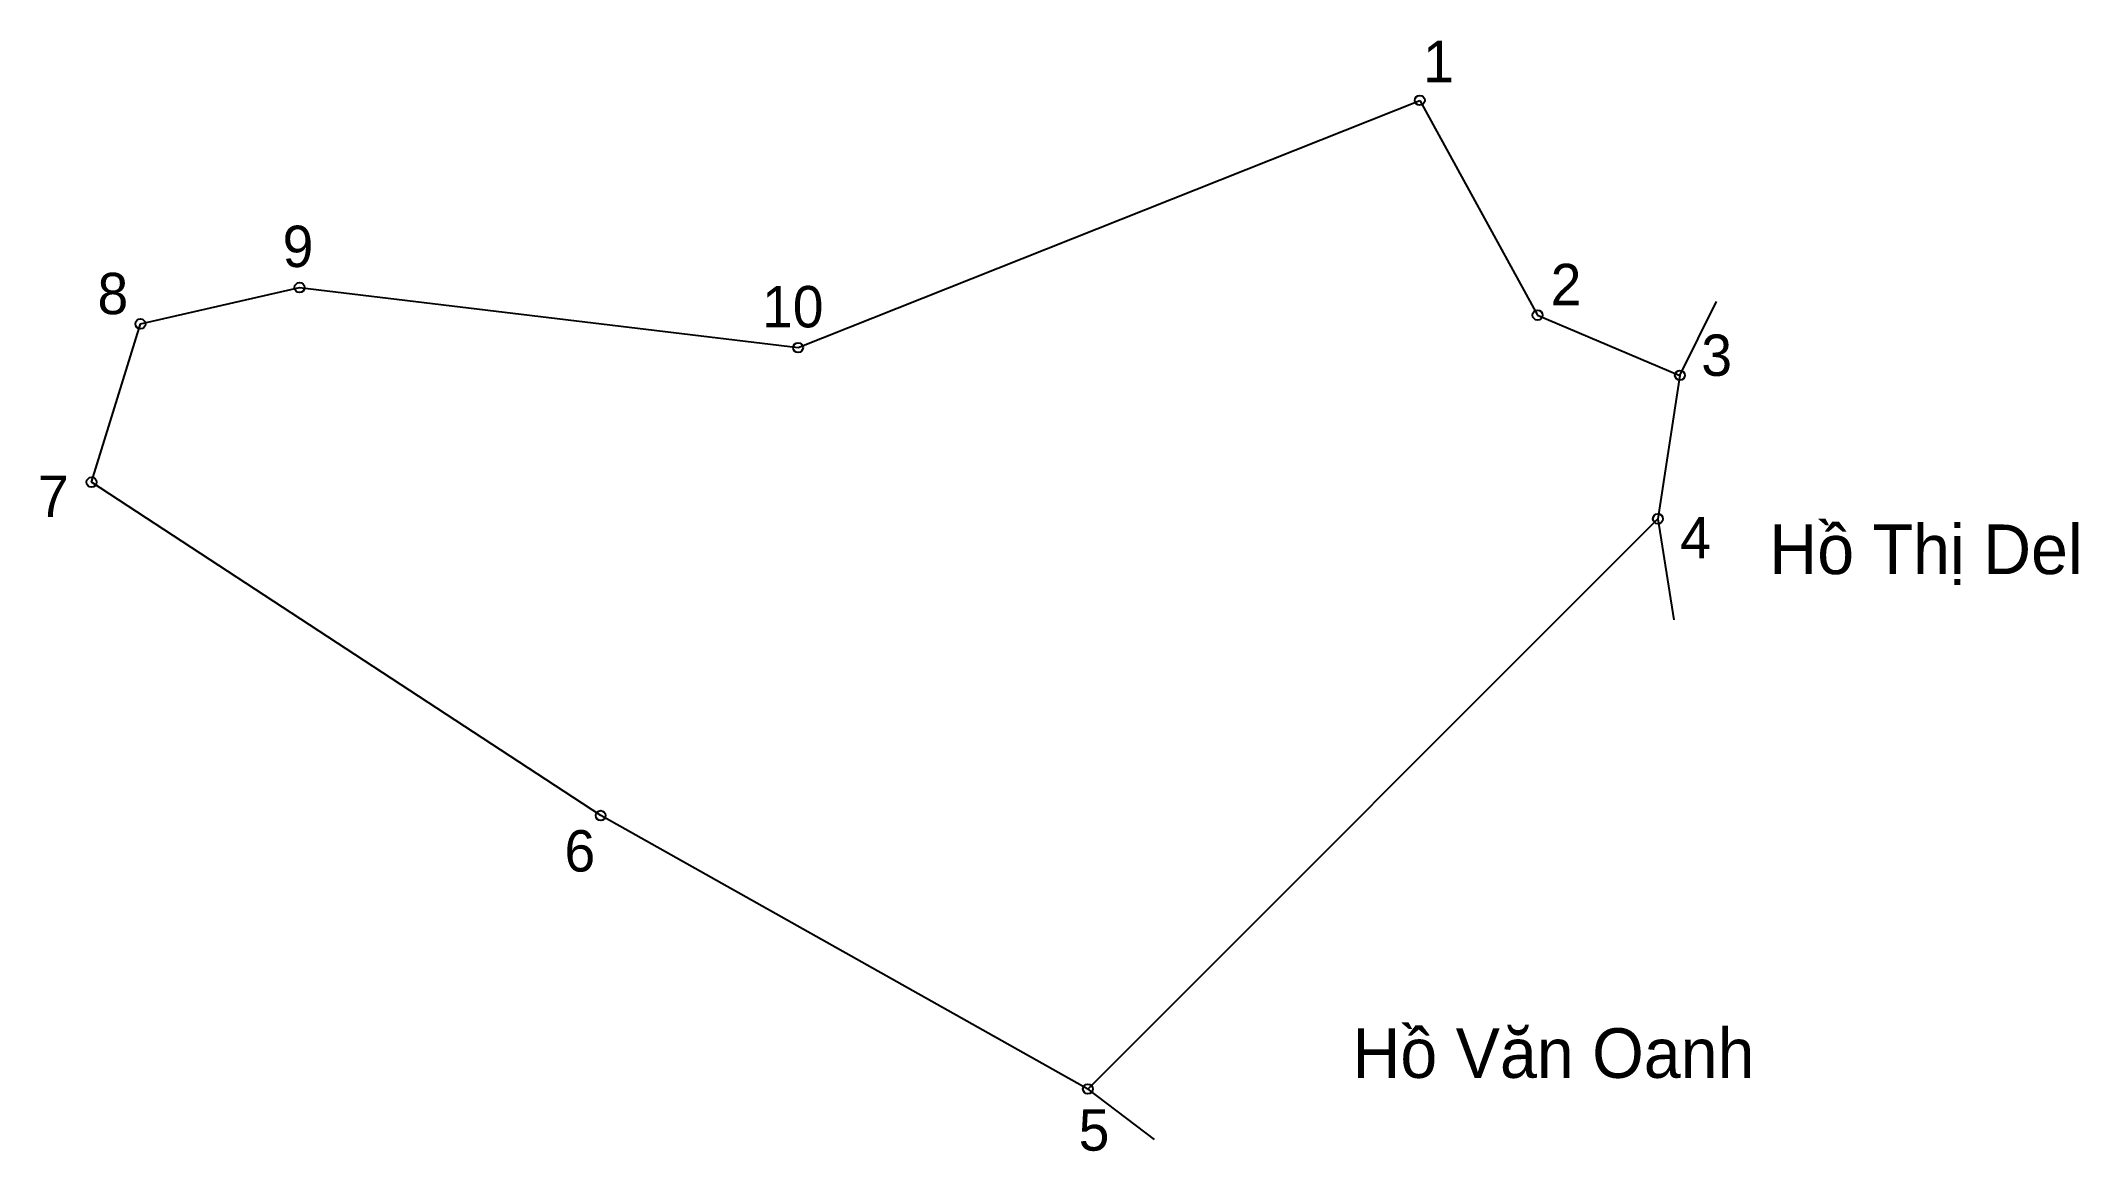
# Model space of a CAD drawing. Extents: x 546471 to 546625, y 1825952 to 1826036.
import ezdxf

# ---------------------------------------------------------------- set-up
doc = ezdxf.new("R2010")
doc.units = 0
for name, color, linetype in [('CanhThua', 7, 'Continuous'), ('MocDinhThua', 7, 'Continuous'), ('RauThua', 7, 'Continuous'), ('SoHieuDinhThua', 7, 'Continuous'), ('TenChuLanCan', 7, 'Continuous')]:
    doc.layers.add(name, color=color, linetype=linetype)

msp = doc.modelspace()

# ---------------------------------------------------------------- linework, layer by layer
at = {"layer": 'CanhThua'}
for p, q in [((546528.47, 1826012.47), (546575.36, 1826031.12)), ((546575.36, 1826031.12), (546584.24, 1826014.92)), ((546478.87, 1826014.26), (546490.87, 1826017)), ((546490.87, 1826017), (546528.47, 1826012.47)), ((546475.18, 1826002.32), (546478.87, 1826014.26)), ((546584.24, 1826014.92), (546594.98, 1826010.38)), ((546594.98, 1826010.38), (546593.32, 1825999.56)), ((546513.58, 1825977.18), (546475.18, 1826002.32)), ((546593.32, 1825999.56), (546550.33, 1825956.56)), ((546550.33, 1825956.56), (546513.58, 1825977.18))]:
    msp.add_line(p, q, dxfattribs=at)
at = {"layer": 'MocDinhThua'}
for centre in [(546575.36, 1826031.12), (546490.87, 1826017), (546478.87, 1826014.26), (546584.24, 1826014.92), (546528.47, 1826012.47), (546594.98, 1826010.38), (546475.18, 1826002.32), (546593.32, 1825999.56), (546513.58, 1825977.18), (546550.33, 1825956.56)]:
    msp.add_circle(centre, 0.374, dxfattribs=at)
at = {"layer": 'RauThua'}
for p, q in [((546594.98, 1826010.38), (546597.74, 1826015.95)), ((546593.32, 1825999.56), (546594.52, 1825991.93)), ((546550.33, 1825956.56), (546555.32, 1825952.74))]:
    msp.add_line(p, q, dxfattribs=at)

# ---------------------------------------------------------------- texts
at = {"layer": 'SoHieuDinhThua'}
for s, height, p in [('1', 3.12, (546575.61, 1826032.49)), ('9', 3.12, (546489.59, 1826018.55)), ('2', 3.12, (546585.23, 1826015.67)), ('8', 3.12, (546475.63, 1826014.99)), ('10', 3.118, (546525.75, 1826014)), ('3', 3.12, (546596.59, 1826010.34)), ('7', 3.12, (546471.14, 1825999.7)), ('4', 3.12, (546595, 1825996.59)), ('6', 3.12, (546510.85, 1825972.96)), ('5', 3.12, (546549.63, 1825951.91))]:
    msp.add_text(s, height=height, dxfattribs=at).set_placement(p)
at = {"layer": 'TenChuLanCan'}
for s, p in [('Hồ Thị Del', (546601.72, 1825995.39)), ('Hồ Văn Oanh', (546570.28, 1825957.4))]:
    msp.add_text(s, height=3.742, dxfattribs=at).set_placement(p)

doc.saveas('drawing.dxf')
